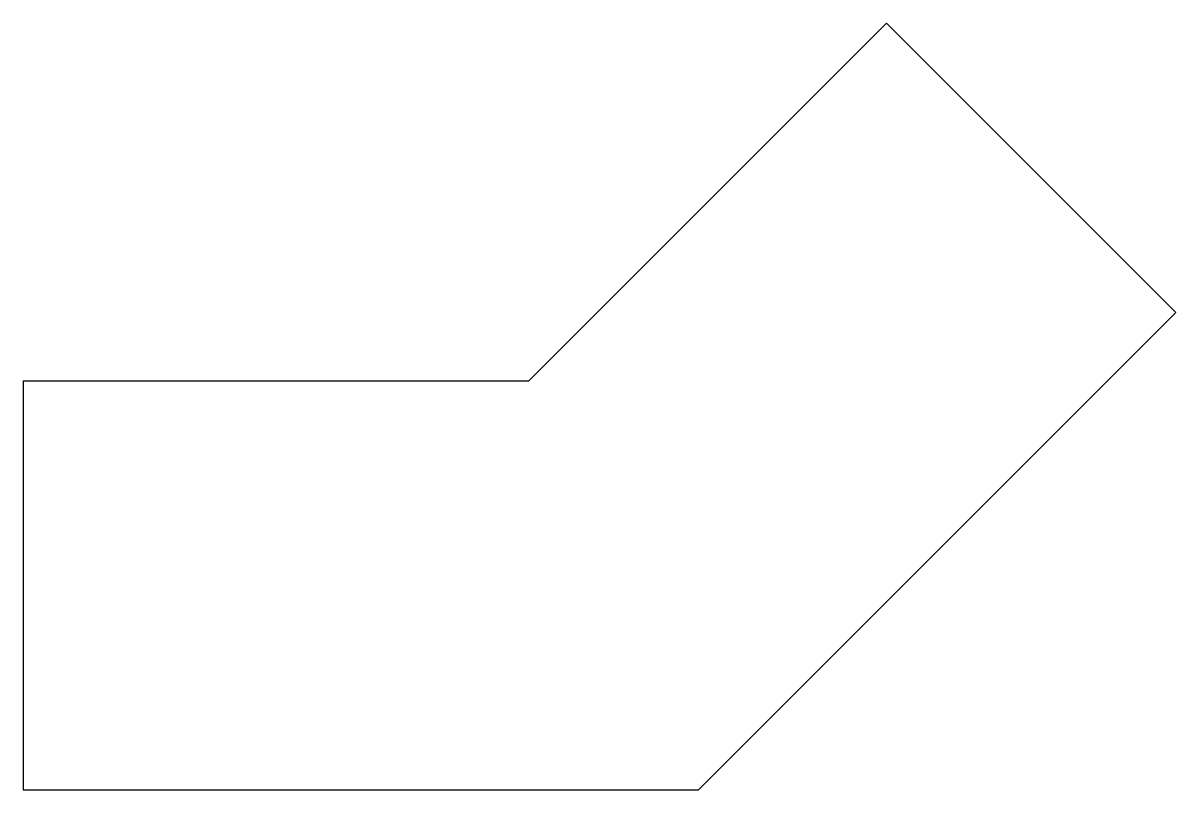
# Model space of a CAD drawing. Header units: metres. Extents: x -0.247 to 0.316, y -0.2 to 0.175.
import ezdxf

# ---------------------------------------------------------------- set-up
doc = ezdxf.new("R2010")
doc.units = ezdxf.units.M
doc.header["$LTSCALE"] = 0.2

msp = doc.modelspace()

# ---------------------------------------------------------------- linework, layer by layer
for p, q in [((0, 0), (0.17477, 0.17477)), ((-0.24716, 0), (0, 0))]:
    msp.add_line(p, q)
at = {"lineweight": 25}
for p, q in [((0.17477, 0.17477), (0.31619, 0.03335)), ((0.08284, -0.2), (0.31619, 0.03335)), ((-0.24716, 0), (-0.24716, -0.2)), ((-0.24716, -0.2), (0.08284, -0.2))]:
    msp.add_line(p, q, dxfattribs=at)

doc.saveas('drawing.dxf')
